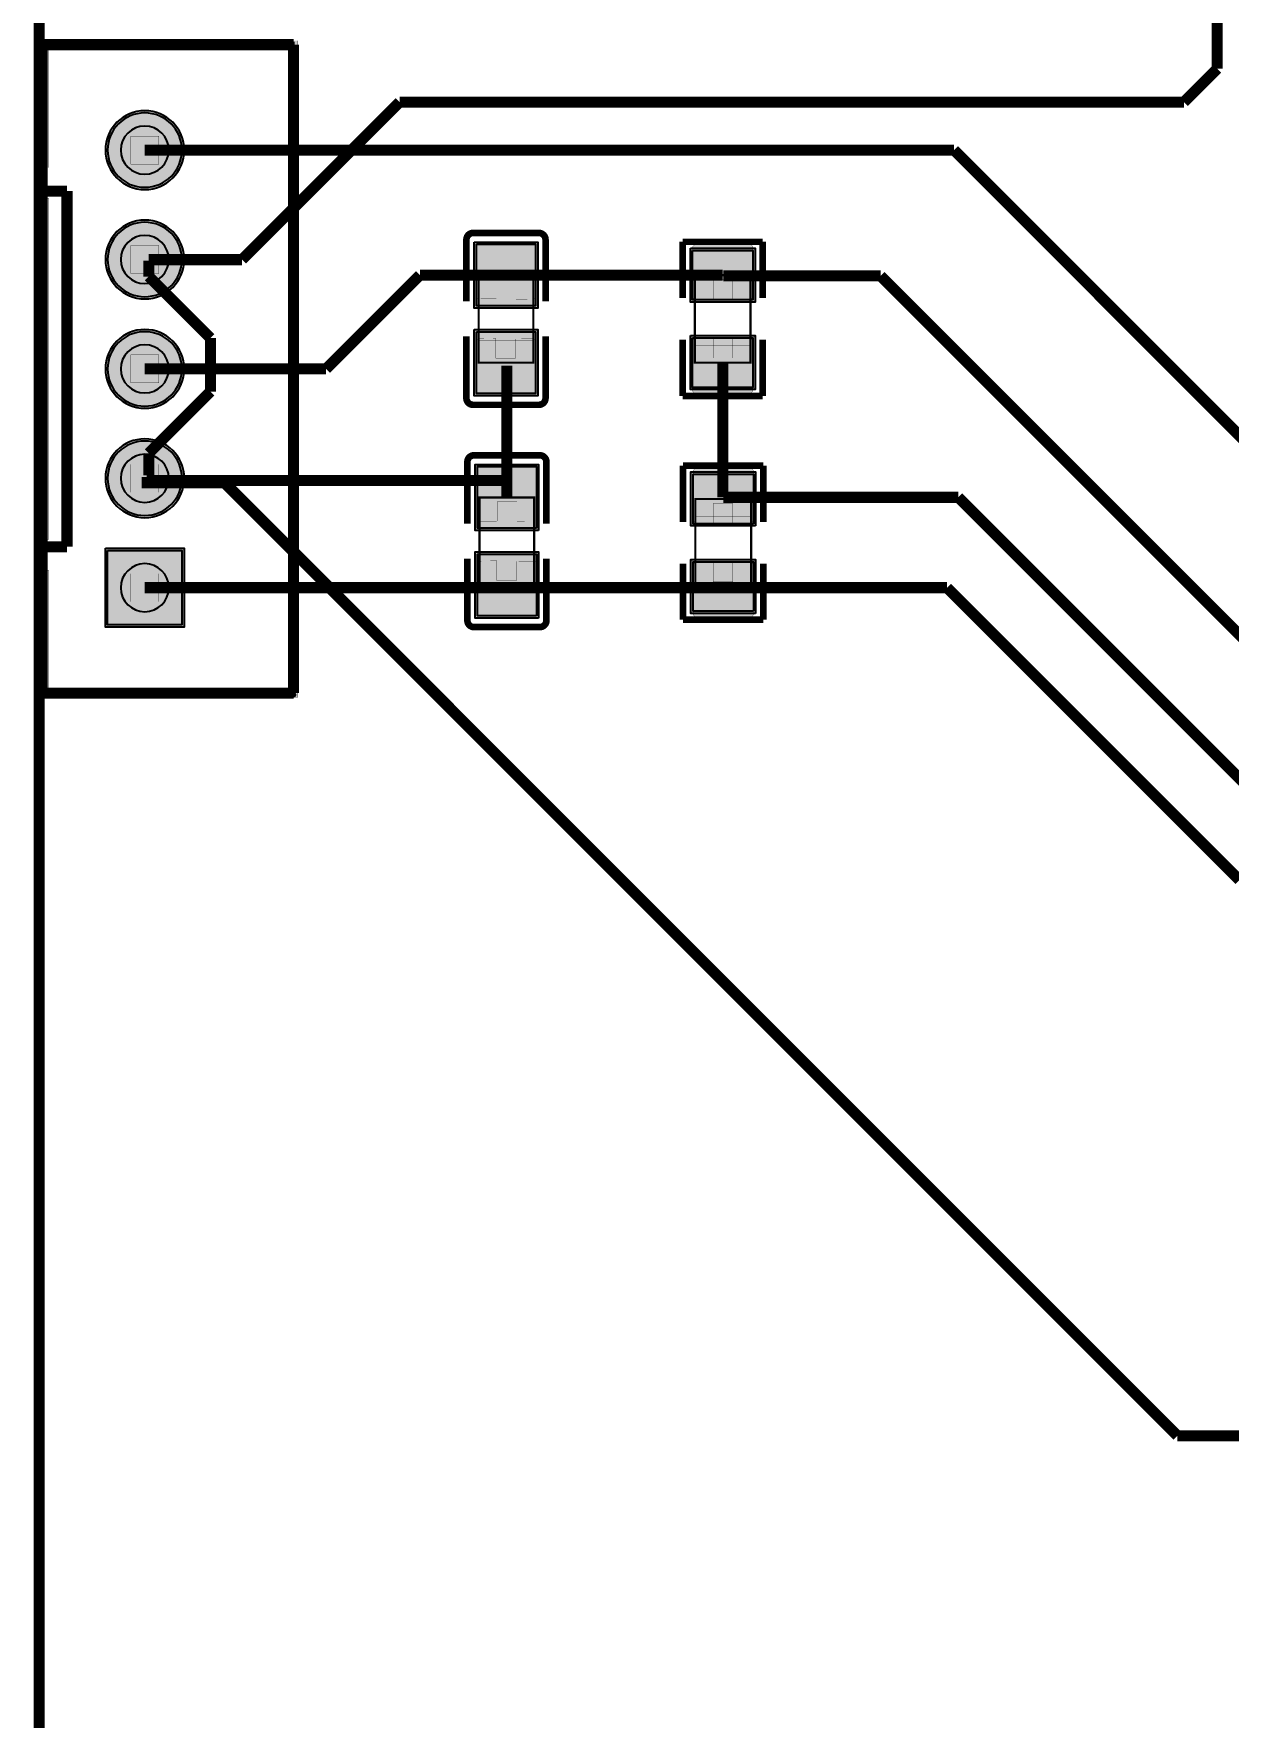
# Model space of a CAD drawing. Header units: millimetres. Extents: x 0 to 100, y -101 to 1.
# Drawn here: x -0.13 to 27.18, y -80.73 to -42.25 of the extents above; entities that cross this region are included whole.
import ezdxf

# ---------------------------------------------------------------- set-up
doc = ezdxf.new("R2010")
doc.units = ezdxf.units.MM
doc.header["$MEASUREMENT"] = 0
for name, color, linetype, true_color in [('Board-Outline-Layer', 7, 'Continuous', 0xff00ff), ('Bottom-Layer', 7, 'Continuous', 0x0000ff), ('Bottom-Paste-Mask-Layer', 7, 'Continuous', 0x800000), ('Bottom-Solder-Mask-Layer', 7, 'Continuous', 0xaa00ff), ('Component-Marking-Layer', 7, 'Continuous', 0x66ffcc), ('Component-Shape-Layer', 7, 'Continuous', 0x00cccc), ('Document-Layer', 7, 'Continuous', 0xffffff), ('Hole-Layer', 7, 'Continuous', 0x222222), ('Multi-Layer', 7, 'Continuous', 0xc0c0c0), ('Pin-Soldering-Layer', 7, 'Continuous', 0xcc9999), ('Top-Layer', 7, 'Continuous', 0xff0000), ('Top-Paste-Mask-Layer', 7, 'Continuous', 0x808080), ('Top-Silkscreen-Layer', 7, 'Continuous', 0xffcc00), ('Top-Solder-Mask-Layer', 7, 'Continuous', 0x800080)]:
    doc.layers.add(name, color=color, linetype=linetype, true_color=true_color)

msp = doc.modelspace()

# ---------------------------------------------------------------- hatches: boundary and pattern name
at = {"layer": 'Bottom-Layer'}
for points in [[(1.563, -44.911, 1), (3.263, -44.911, 1)], [(1.563, -47.411, 1), (3.263, -47.411, 1)], [(1.563, -49.911, 1), (3.263, -49.911, 1)], [(1.563, -52.411, 1), (3.263, -52.411, 1)], [(1.563, -54.061), (3.263, -54.061), (3.263, -55.761), (1.563, -55.761)]]:
    msp.add_hatch(color=256, dxfattribs=at).paths.add_polyline_path(points)
at = {"layer": 'Bottom-Paste-Mask-Layer'}
for points in [[(1.563, -44.911, 1), (3.263, -44.911, 1)], [(1.563, -47.411, 1), (3.263, -47.411, 1)], [(1.563, -49.911, 1), (3.263, -49.911, 1)], [(1.563, -52.411, 1), (3.263, -52.411, 1)], [(1.563, -54.061), (3.263, -54.061), (3.263, -55.761), (1.563, -55.761)]]:
    msp.add_hatch(color=256, dxfattribs=at).paths.add_polyline_path(points)
at = {"layer": 'Bottom-Solder-Mask-Layer'}
for points in [[(1.512, -44.911, 1), (3.314, -44.911, 1)], [(1.512, -47.411, 1), (3.314, -47.411, 1)], [(1.512, -49.911, 1), (3.314, -49.911, 1)], [(1.512, -52.411, 1), (3.314, -52.411, 1)], [(1.512, -54.01), (3.314, -54.01), (3.314, -55.812), (1.512, -55.812)]]:
    msp.add_hatch(color=256, dxfattribs=at).paths.add_polyline_path(points)
at = {"layer": 'Component-Marking-Layer'}
for points in [[(9.983, -47.768, 1), (10.103, -47.768, 1)], [(9.983, -47.768, 1), (10.103, -47.768, 1)], [(14.924, -47.768, 1), (15.043, -47.768, 1)], [(14.924, -47.768, 1), (15.043, -47.768, 1)], [(11.254, -54.848, 1), (11.374, -54.848, 1)], [(11.254, -54.848, 1), (11.374, -54.848, 1)], [(16.212, -54.883, 1), (16.332, -54.883, 1)], [(16.212, -54.883, 1), (16.332, -54.883, 1)], [(5.753, -57.361, 1), (5.873, -57.361, 1)], [(5.753, -57.361, 1), (5.873, -57.361, 1)]]:
    msp.add_hatch(color=256, dxfattribs=at).paths.add_polyline_path(points)
at = {"layer": 'Document-Layer'}
for points in [[(0.213, -42.411), (0.213, -45.311), (-0.087, -45.311), (-0.087, -42.411)], [(0.213, -42.411), (0.213, -45.311), (-0.087, -45.311), (-0.087, -42.411)], [(0.613, -57.411), (0.613, -57.211), (5.713, -57.211), (5.713, -42.611), (0.613, -42.611), (0.613, -42.411), (5.913, -42.411), (5.913, -57.411)], [(0.613, -57.411), (0.613, -57.211), (5.713, -57.211), (5.713, -42.611), (0.613, -42.611), (0.613, -42.411), (5.913, -42.411), (5.913, -57.411)], [(0.213, -46.011), (0.213, -53.811), (-0.087, -53.811), (-0.087, -46.011)], [(0.213, -46.011), (0.213, -53.811), (-0.087, -53.811), (-0.087, -46.011)], [(0.213, -54.511), (0.213, -57.411), (-0.087, -57.411), (-0.087, -54.511)], [(0.213, -54.511), (0.213, -57.411), (-0.087, -57.411), (-0.087, -54.511)]]:
    msp.add_hatch(color=256, dxfattribs=at).paths.add_polyline_path(points)
at = {"layer": 'Hole-Layer'}
for points in [[(1.863, -44.911, 1), (2.963, -44.911, 1)], [(1.863, -47.411, 1), (2.963, -47.411, 1)], [(1.863, -49.911, 1), (2.963, -49.911, 1)], [(1.863, -52.411, 1), (2.963, -52.411, 1)], [(1.863, -54.911, 1), (2.963, -54.911, 1)]]:
    msp.add_hatch(color=256, dxfattribs=at).paths.add_polyline_path(points)
at = {"layer": 'Multi-Layer'}
for points in [[(1.563, -44.911, 1), (3.263, -44.911, 1)], [(1.563, -44.911, 1), (3.263, -44.911, 1)], [(1.563, -44.911, 1), (3.263, -44.911, 1)], [(1.563, -47.411, 1), (3.263, -47.411, 1)], [(1.563, -47.411, 1), (3.263, -47.411, 1)], [(1.563, -47.411, 1), (3.263, -47.411, 1)], [(1.563, -49.911, 1), (3.263, -49.911, 1)], [(1.563, -49.911, 1), (3.263, -49.911, 1)], [(1.563, -49.911, 1), (3.263, -49.911, 1)], [(1.563, -52.411, 1), (3.263, -52.411, 1)], [(1.563, -52.411, 1), (3.263, -52.411, 1)], [(1.563, -52.411, 1), (3.263, -52.411, 1)], [(1.563, -54.061), (3.263, -54.061), (3.263, -55.761), (1.563, -55.761)], [(1.563, -54.061), (3.263, -54.061), (3.263, -55.761), (1.563, -55.761)], [(1.563, -54.061), (3.263, -54.061), (3.263, -55.761), (1.563, -55.761)]]:
    msp.add_hatch(color=256, dxfattribs=at).paths.add_polyline_path(points)
at = {"layer": 'Pin-Soldering-Layer'}
for points in [[(2.733, -44.591), (2.733, -45.231), (2.093, -45.231), (2.093, -44.591)], [(2.733, -44.591), (2.733, -45.231), (2.093, -45.231), (2.093, -44.591)], [(2.733, -47.091), (2.733, -47.731), (2.093, -47.731), (2.093, -47.091)], [(2.733, -47.091), (2.733, -47.731), (2.093, -47.731), (2.093, -47.091)], [(10.043, -47.768), (11.293, -47.768), (11.293, -48.268), (10.043, -48.268)], [(10.043, -47.768), (11.293, -47.768), (11.293, -48.268), (10.043, -48.268)], [(14.984, -47.768), (16.259, -47.768), (16.259, -48.168), (14.984, -48.168)], [(14.984, -47.768), (16.259, -47.768), (16.259, -48.168), (14.984, -48.168)], [(2.733, -49.591), (2.733, -50.231), (2.093, -50.231), (2.093, -49.591)], [(2.733, -49.591), (2.733, -50.231), (2.093, -50.231), (2.093, -49.591)], [(11.293, -49.768), (10.043, -49.768), (10.043, -49.268), (11.293, -49.268)], [(11.293, -49.768), (10.043, -49.768), (10.043, -49.268), (11.293, -49.268)], [(14.984, -49.768), (14.984, -49.368), (16.259, -49.368), (16.259, -49.768)], [(14.984, -49.768), (14.984, -49.368), (16.259, -49.368), (16.259, -49.768)], [(2.733, -52.091), (2.733, -52.731), (2.093, -52.731), (2.093, -52.091)], [(2.733, -52.091), (2.733, -52.731), (2.093, -52.731), (2.093, -52.091)], [(10.064, -52.848), (11.314, -52.848), (11.314, -53.348), (10.064, -53.348)], [(10.064, -52.848), (11.314, -52.848), (11.314, -53.348), (10.064, -53.348)], [(16.272, -52.883), (16.272, -53.283), (14.997, -53.283), (14.997, -52.883)], [(16.272, -52.883), (16.272, -53.283), (14.997, -53.283), (14.997, -52.883)], [(2.733, -54.591), (2.733, -55.231), (2.093, -55.231), (2.093, -54.591)], [(2.733, -54.591), (2.733, -55.231), (2.093, -55.231), (2.093, -54.591)], [(11.314, -54.848), (10.064, -54.848), (10.064, -54.348), (11.314, -54.348)], [(11.314, -54.848), (10.064, -54.848), (10.064, -54.348), (11.314, -54.348)], [(16.272, -54.883), (14.997, -54.883), (14.997, -54.483), (16.272, -54.483)], [(16.272, -54.883), (14.997, -54.883), (14.997, -54.483), (16.272, -54.483)]]:
    msp.add_hatch(color=256, dxfattribs=at).paths.add_polyline_path(points)
at = {"layer": 'Top-Layer'}
for points in [[(1.563, -44.911, 1), (3.263, -44.911, 1)], [(1.563, -47.411, 1), (3.263, -47.411, 1)], [(9.993, -47.063), (11.343, -47.063), (11.343, -48.473), (9.993, -48.473)], [(14.933, -47.202), (16.31, -47.202), (16.31, -48.334), (14.933, -48.334)], [(1.563, -49.911, 1), (3.263, -49.911, 1)], [(9.993, -49.063), (11.343, -49.063), (11.343, -50.473), (9.993, -50.473)], [(14.933, -49.202), (16.31, -49.202), (16.31, -50.334), (14.933, -50.334)], [(1.563, -52.411, 1), (3.263, -52.411, 1)], [(11.364, -53.553), (10.014, -53.553), (10.014, -52.143), (11.364, -52.143)], [(16.323, -53.449), (14.946, -53.449), (14.946, -52.317), (16.323, -52.317)], [(1.563, -54.061), (3.263, -54.061), (3.263, -55.761), (1.563, -55.761)], [(11.364, -55.553), (10.014, -55.553), (10.014, -54.143), (11.364, -54.143)], [(16.323, -55.449), (14.946, -55.449), (14.946, -54.317), (16.323, -54.317)]]:
    msp.add_hatch(color=256, dxfattribs=at).paths.add_polyline_path(points)
at = {"layer": 'Top-Paste-Mask-Layer'}
for points in [[(1.563, -44.911, 1), (3.263, -44.911, 1)], [(1.563, -47.411, 1), (3.263, -47.411, 1)], [(10.028, -47.063), (11.308, -47.063), (11.358, -47.113), (11.358, -48.263), (11.308, -48.313), (10.898, -48.318), (10.898, -47.868), (10.448, -47.868), (10.448, -48.308), (10.028, -48.313), (9.978, -48.263), (9.978, -47.113)], [(10.028, -47.063), (11.308, -47.063), (11.358, -47.113), (11.358, -48.263), (11.308, -48.313), (10.898, -48.318), (10.898, -47.868), (10.448, -47.868), (10.448, -48.308), (10.028, -48.313), (9.978, -48.263), (9.978, -47.113)], [(14.981, -47.068), (16.261, -47.068), (16.311, -47.118), (16.311, -48.268), (16.261, -48.318), (15.851, -48.323), (15.851, -47.873), (15.401, -47.873), (15.401, -48.313), (14.981, -48.318), (14.931, -48.268), (14.931, -47.118)], [(14.981, -47.068), (16.261, -47.068), (16.311, -47.118), (16.311, -48.268), (16.261, -48.318), (15.851, -48.323), (15.851, -47.873), (15.401, -47.873), (15.401, -48.313), (14.981, -48.318), (14.931, -48.268), (14.931, -47.118)], [(1.563, -49.911, 1), (3.263, -49.911, 1)], [(11.308, -50.473), (10.028, -50.473), (9.978, -50.423), (9.978, -49.273), (10.028, -49.223), (10.438, -49.218), (10.438, -49.668), (10.888, -49.668), (10.888, -49.228), (11.308, -49.223), (11.358, -49.273), (11.358, -50.423)], [(11.308, -50.473), (10.028, -50.473), (9.978, -50.423), (9.978, -49.273), (10.028, -49.223), (10.438, -49.218), (10.438, -49.668), (10.888, -49.668), (10.888, -49.228), (11.308, -49.223), (11.358, -49.273), (11.358, -50.423)], [(14.981, -49.218), (15.401, -49.218), (15.401, -49.663), (15.851, -49.663), (15.851, -49.223), (16.261, -49.218), (16.311, -49.268), (16.311, -50.418), (16.261, -50.468), (14.981, -50.468), (14.931, -50.418), (14.931, -49.268)], [(14.981, -49.218), (15.401, -49.218), (15.401, -49.663), (15.851, -49.663), (15.851, -49.223), (16.261, -49.218), (16.311, -49.268), (16.311, -50.418), (16.261, -50.468), (14.981, -50.468), (14.931, -50.418), (14.931, -49.268)], [(1.563, -52.411, 1), (3.263, -52.411, 1)], [(10.049, -52.143), (11.329, -52.143), (11.379, -52.193), (11.379, -53.343), (11.329, -53.393), (10.919, -53.398), (10.919, -52.948), (10.469, -52.948), (10.469, -53.388), (10.049, -53.393), (9.999, -53.343), (9.999, -52.193)], [(10.049, -52.143), (11.329, -52.143), (11.379, -52.193), (11.379, -53.343), (11.329, -53.393), (10.919, -53.398), (10.919, -52.948), (10.469, -52.948), (10.469, -53.388), (10.049, -53.393), (9.999, -53.343), (9.999, -52.193)], [(16.275, -53.433), (15.855, -53.433), (15.855, -52.988), (15.405, -52.988), (15.405, -53.428), (14.995, -53.433), (14.945, -53.383), (14.945, -52.233), (14.995, -52.183), (16.275, -52.183), (16.325, -52.233), (16.325, -53.383)], [(16.275, -53.433), (15.855, -53.433), (15.855, -52.988), (15.405, -52.988), (15.405, -53.428), (14.995, -53.433), (14.945, -53.383), (14.945, -52.233), (14.995, -52.183), (16.275, -52.183), (16.325, -52.233), (16.325, -53.383)], [(1.563, -54.061), (3.263, -54.061), (3.263, -55.761), (1.563, -55.761)], [(11.329, -55.553), (10.049, -55.553), (9.999, -55.503), (9.999, -54.353), (10.049, -54.303), (10.459, -54.298), (10.459, -54.748), (10.909, -54.748), (10.909, -54.308), (11.329, -54.303), (11.379, -54.353), (11.379, -55.503)], [(11.329, -55.553), (10.049, -55.553), (9.999, -55.503), (9.999, -54.353), (10.049, -54.303), (10.459, -54.298), (10.459, -54.748), (10.909, -54.748), (10.909, -54.308), (11.329, -54.303), (11.379, -54.353), (11.379, -55.503)], [(16.275, -55.583), (14.995, -55.583), (14.945, -55.533), (14.945, -54.383), (14.995, -54.333), (15.405, -54.328), (15.405, -54.778), (15.855, -54.778), (15.855, -54.338), (16.275, -54.333), (16.325, -54.383), (16.325, -55.533)], [(16.275, -55.583), (14.995, -55.583), (14.945, -55.533), (14.945, -54.383), (14.995, -54.333), (15.405, -54.328), (15.405, -54.778), (15.855, -54.778), (15.855, -54.338), (16.275, -54.333), (16.325, -54.383), (16.325, -55.533)]]:
    msp.add_hatch(color=256, dxfattribs=at).paths.add_polyline_path(points)
at = {"layer": 'Top-Solder-Mask-Layer'}
for points in [[(1.512, -44.911, 1), (3.314, -44.911, 1)], [(1.512, -47.411, 1), (3.314, -47.411, 1)], [(9.942, -47.012), (11.394, -47.012), (11.394, -48.524), (9.942, -48.524)], [(14.882, -47.151), (16.36, -47.151), (16.36, -48.385), (14.882, -48.385)], [(1.512, -49.911, 1), (3.314, -49.911, 1)], [(9.942, -49.012), (11.394, -49.012), (11.394, -50.524), (9.942, -50.524)], [(14.882, -49.151), (16.36, -49.151), (16.36, -50.385), (14.882, -50.385)], [(1.512, -52.411, 1), (3.314, -52.411, 1)], [(11.415, -53.604), (9.964, -53.604), (9.964, -52.092), (11.415, -52.092)], [(16.374, -53.5), (14.895, -53.5), (14.895, -52.266), (16.374, -52.266)], [(1.512, -54.01), (3.314, -54.01), (3.314, -55.812), (1.512, -55.812)], [(11.415, -55.604), (9.964, -55.604), (9.964, -54.092), (11.415, -54.092)], [(16.374, -55.5), (14.895, -55.5), (14.895, -54.266), (16.374, -54.266)]]:
    msp.add_hatch(color=256, dxfattribs=at).paths.add_polyline_path(points)

# ---------------------------------------------------------------- linework, layer by layer
at = {"layer": 'Board-Outline-Layer', "const_width": 0.254}
msp.add_lwpolyline([(0, -100), (0, 0), (100, 0), (100, -100)], close=True, dxfattribs=at)
at = {"layer": 'Bottom-Layer', "const_width": 0.254}
for points in [[(26.924, -43.053), (26.924, -26.162)], [(26.162, -43.815), (26.924, -43.053)], [(4.636, -47.414), (8.235, -43.815)], [(8.235, -43.815), (26.162, -43.815)], [(2.504, -47.414), (4.636, -47.414)], [(2.504, -47.441), (2.504, -47.8)], [(2.504, -47.8), (3.913, -49.208)], [(3.913, -49.208), (3.913, -50.432)], [(3.913, -50.432), (2.504, -51.84)], [(2.504, -51.84), (2.504, -52.34)], [(2.338, -52.512), (4.236, -52.512)], [(4.236, -52.512), (26.016, -74.293)], [(26.016, -74.293), (38.186, -74.293)]]:
    msp.add_lwpolyline(points, dxfattribs=at)
at = {"layer": 'Bottom-Layer'}
msp.add_lwpolyline([(1.563, -44.911, 1), (3.263, -44.911), (3.263, -44.911, 1), (1.563, -44.911)], format="xyb", dxfattribs=at)
for points in [[(1.563, -47.411, 1), (3.263, -47.411, 1)], [(1.563, -49.911, 1), (3.263, -49.911, 1)], [(1.563, -52.411, 1), (3.263, -52.411, 1)]]:
    msp.add_lwpolyline(points, format="xyb", close=True, dxfattribs=at)
msp.add_lwpolyline([(1.563, -54.061), (3.263, -54.061), (3.263, -55.761), (1.563, -55.761)], close=True, dxfattribs=at)
at = {"layer": 'Bottom-Paste-Mask-Layer'}
msp.add_lwpolyline([(1.563, -44.911, 1), (3.263, -44.911), (3.263, -44.911, 1), (1.563, -44.911)], format="xyb", dxfattribs=at)
for points in [[(1.563, -47.411, 1), (3.263, -47.411, 1)], [(1.563, -49.911, 1), (3.263, -49.911, 1)], [(1.563, -52.411, 1), (3.263, -52.411, 1)]]:
    msp.add_lwpolyline(points, format="xyb", close=True, dxfattribs=at)
msp.add_lwpolyline([(1.563, -54.061), (3.263, -54.061), (3.263, -55.761), (1.563, -55.761)], close=True, dxfattribs=at)
at = {"layer": 'Bottom-Solder-Mask-Layer'}
for points in [[(1.512, -44.911, 1), (3.314, -44.911, 1)], [(1.512, -47.411, 1), (3.314, -47.411, 1)], [(1.512, -49.911, 1), (3.314, -49.911, 1)], [(1.512, -52.411, 1), (3.314, -52.411, 1)]]:
    msp.add_lwpolyline(points, format="xyb", close=True, dxfattribs=at)
msp.add_lwpolyline([(1.512, -54.01), (3.314, -54.01), (3.314, -55.812), (1.512, -55.812)], close=True, dxfattribs=at)
at = {"layer": 'Component-Marking-Layer', "const_width": 0.00508}
for points in [[(9.983, -47.768, 1), (10.103, -47.768, 1)], [(9.983, -47.768, 1), (10.103, -47.768, 1)], [(14.924, -47.768, 1), (15.043, -47.768, 1)], [(14.924, -47.768, 1), (15.043, -47.768, 1)], [(11.254, -54.848, 1), (11.374, -54.848, 1)], [(11.254, -54.848, 1), (11.374, -54.848, 1)], [(5.753, -57.361, 1), (5.873, -57.361, 1)], [(5.753, -57.361, 1), (5.873, -57.361, 1)]]:
    msp.add_lwpolyline(points, format="xyb", close=True, dxfattribs=at)
msp.add_lwpolyline([(16.212, -54.883, 1), (16.332, -54.883), (16.332, -54.883, 1), (16.212, -54.883)], format="xyb", dxfattribs=at)
msp.add_lwpolyline([(16.212, -54.883, 1), (16.332, -54.883), (16.332, -54.883, 1), (16.212, -54.883)], format="xyb", dxfattribs=at)
at = {"layer": 'Component-Shape-Layer', "const_width": 0.0508}
for points in [[(0.063, -42.461), (5.813, -42.461), (5.813, -57.361), (0.063, -57.361)], [(0.063, -42.461), (5.813, -42.461), (5.813, -57.361), (0.063, -57.361)], [(10.043, -47.768), (11.293, -47.768), (11.293, -49.768), (10.043, -49.768)], [(10.043, -47.768), (11.293, -47.768), (11.293, -49.768), (10.043, -49.768)], [(14.984, -47.768), (16.259, -47.768), (16.259, -49.768), (14.984, -49.768)], [(14.984, -47.768), (16.259, -47.768), (16.259, -49.768), (14.984, -49.768)], [(11.314, -54.848), (10.064, -54.848), (10.064, -52.848), (11.314, -52.848)], [(11.314, -54.848), (10.064, -54.848), (10.064, -52.848), (11.314, -52.848)], [(16.272, -54.883), (14.997, -54.883), (14.997, -52.883), (16.272, -52.883)], [(16.272, -54.883), (14.997, -54.883), (14.997, -52.883), (16.272, -52.883)]]:
    msp.add_lwpolyline(points, close=True, dxfattribs=at)
at = {"layer": 'Document-Layer', "const_width": 0.00508}
for points in [[(0.213, -42.411), (0.213, -45.311), (-0.087, -45.311), (-0.087, -42.411)], [(0.213, -42.411), (0.213, -45.311), (-0.087, -45.311), (-0.087, -42.411)], [(0.613, -57.411), (0.613, -57.211), (5.713, -57.211), (5.713, -42.611), (0.613, -42.611), (0.613, -42.411), (5.913, -42.411), (5.913, -57.411)], [(0.613, -57.411), (0.613, -57.211), (5.713, -57.211), (5.713, -42.611), (0.613, -42.611), (0.613, -42.411), (5.913, -42.411), (5.913, -57.411)], [(0.213, -46.011), (0.213, -53.811), (-0.087, -53.811), (-0.087, -46.011)], [(0.213, -46.011), (0.213, -53.811), (-0.087, -53.811), (-0.087, -46.011)], [(0.213, -54.511), (0.213, -57.411), (-0.087, -57.411), (-0.087, -54.511)], [(0.213, -54.511), (0.213, -57.411), (-0.087, -57.411), (-0.087, -54.511)]]:
    msp.add_lwpolyline(points, close=True, dxfattribs=at)
at = {"layer": 'Hole-Layer'}
for points in [[(1.863, -44.911, 1), (2.963, -44.911, 1)], [(1.863, -47.411, 1), (2.963, -47.411, 1)], [(1.863, -49.911, 1), (2.963, -49.911, 1)], [(1.863, -52.411, 1), (2.963, -52.411, 1)], [(1.863, -54.911, 1), (2.963, -54.911, 1)]]:
    msp.add_lwpolyline(points, format="xyb", close=True, dxfattribs=at)
at = {"layer": 'Multi-Layer'}
msp.add_lwpolyline([(1.563, -44.911, 1), (3.263, -44.911), (3.263, -44.911, 1), (1.563, -44.911)], format="xyb", dxfattribs=at)
msp.add_lwpolyline([(1.563, -44.911, 1), (3.263, -44.911), (3.263, -44.911, 1), (1.563, -44.911)], format="xyb", dxfattribs=at)
msp.add_lwpolyline([(1.563, -44.911, 1), (3.263, -44.911), (3.263, -44.911, 1), (1.563, -44.911)], format="xyb", dxfattribs=at)
for points in [[(1.563, -47.411, 1), (3.263, -47.411, 1)], [(1.563, -47.411, 1), (3.263, -47.411, 1)], [(1.563, -47.411, 1), (3.263, -47.411, 1)], [(1.563, -49.911, 1), (3.263, -49.911, 1)], [(1.563, -49.911, 1), (3.263, -49.911, 1)], [(1.563, -49.911, 1), (3.263, -49.911, 1)], [(1.563, -52.411, 1), (3.263, -52.411, 1)], [(1.563, -52.411, 1), (3.263, -52.411, 1)], [(1.563, -52.411, 1), (3.263, -52.411, 1)]]:
    msp.add_lwpolyline(points, format="xyb", close=True, dxfattribs=at)
msp.add_lwpolyline([(1.563, -54.061), (3.263, -54.061), (3.263, -55.761), (1.563, -55.761)], close=True, dxfattribs=at)
msp.add_lwpolyline([(1.563, -54.061), (3.263, -54.061), (3.263, -55.761), (1.563, -55.761)], close=True, dxfattribs=at)
msp.add_lwpolyline([(1.563, -54.061), (3.263, -54.061), (3.263, -55.761), (1.563, -55.761)], close=True, dxfattribs=at)
at = {"layer": 'Pin-Soldering-Layer', "const_width": 0.00508}
for points in [[(2.733, -44.591), (2.733, -45.231), (2.093, -45.231), (2.093, -44.591)], [(2.733, -44.591), (2.733, -45.231), (2.093, -45.231), (2.093, -44.591)], [(2.733, -47.091), (2.733, -47.731), (2.093, -47.731), (2.093, -47.091)], [(2.733, -47.091), (2.733, -47.731), (2.093, -47.731), (2.093, -47.091)], [(10.043, -47.768), (11.293, -47.768), (11.293, -48.268), (10.043, -48.268)], [(10.043, -47.768), (11.293, -47.768), (11.293, -48.268), (10.043, -48.268)], [(14.984, -47.768), (16.259, -47.768), (16.259, -48.168), (14.984, -48.168)], [(14.984, -47.768), (16.259, -47.768), (16.259, -48.168), (14.984, -48.168)], [(2.733, -49.591), (2.733, -50.231), (2.093, -50.231), (2.093, -49.591)], [(2.733, -49.591), (2.733, -50.231), (2.093, -50.231), (2.093, -49.591)], [(11.293, -49.768), (10.043, -49.768), (10.043, -49.268), (11.293, -49.268)], [(11.293, -49.768), (10.043, -49.768), (10.043, -49.268), (11.293, -49.268)], [(14.984, -49.768), (14.984, -49.368), (16.259, -49.368), (16.259, -49.768)], [(14.984, -49.768), (14.984, -49.368), (16.259, -49.368), (16.259, -49.768)], [(2.733, -52.091), (2.733, -52.731), (2.093, -52.731), (2.093, -52.091)], [(2.733, -52.091), (2.733, -52.731), (2.093, -52.731), (2.093, -52.091)], [(10.064, -52.848), (11.314, -52.848), (11.314, -53.348), (10.064, -53.348)], [(10.064, -52.848), (11.314, -52.848), (11.314, -53.348), (10.064, -53.348)], [(16.272, -52.883), (16.272, -53.283), (14.997, -53.283), (14.997, -52.883)], [(16.272, -52.883), (16.272, -53.283), (14.997, -53.283), (14.997, -52.883)], [(2.733, -54.591), (2.733, -55.231), (2.093, -55.231), (2.093, -54.591)], [(2.733, -54.591), (2.733, -55.231), (2.093, -55.231), (2.093, -54.591)], [(11.314, -54.848), (10.064, -54.848), (10.064, -54.348), (11.314, -54.348)], [(11.314, -54.848), (10.064, -54.848), (10.064, -54.348), (11.314, -54.348)], [(16.272, -54.883), (14.997, -54.883), (14.997, -54.483), (16.272, -54.483)], [(16.272, -54.883), (14.997, -54.883), (14.997, -54.483), (16.272, -54.483)]]:
    msp.add_lwpolyline(points, close=True, dxfattribs=at)
at = {"layer": 'Top-Layer'}
msp.add_lwpolyline([(1.563, -44.911, 1), (3.263, -44.911), (3.263, -44.911, 1), (1.563, -44.911)], format="xyb", dxfattribs=at)
at = {"layer": 'Top-Layer', "const_width": 0.254}
for points in [[(2.413, -44.911), (20.908, -44.911)], [(20.908, -44.911), (32.52, -56.524)], [(6.557, -49.911), (8.7, -47.768)], [(8.7, -47.768), (10.668, -47.768)], [(10.668, -47.768), (15.621, -47.768)], [(15.621, -47.768), (15.637, -47.784)], [(15.637, -47.784), (19.229, -47.784)], [(19.229, -47.784), (30.529, -59.084)], [(2.413, -49.911), (6.557, -49.911)], [(10.687, -49.837), (10.687, -52.462)], [(15.625, -49.769), (15.625, -52.845)], [(2.457, -52.462), (10.687, -52.462)], [(10.687, -52.872), (10.687, -52.462)], [(15.638, -52.845), (21.006, -52.845)], [(21.006, -52.845), (28.438, -60.277)], [(20.748, -54.911), (2.413, -54.911)], [(20.748, -54.911), (27.432, -61.595)]]:
    msp.add_lwpolyline(points, dxfattribs=at)
at = {"layer": 'Top-Layer'}
for points in [[(1.563, -47.411, 1), (3.263, -47.411, 1)], [(1.563, -49.911, 1), (3.263, -49.911, 1)], [(1.563, -52.411, 1), (3.263, -52.411, 1)]]:
    msp.add_lwpolyline(points, format="xyb", close=True, dxfattribs=at)
for points in [[(9.993, -47.063), (11.343, -47.063), (11.343, -48.473), (9.993, -48.473)], [(14.933, -47.202), (16.31, -47.202), (16.31, -48.334), (14.933, -48.334)], [(9.993, -49.063), (11.343, -49.063), (11.343, -50.473), (9.993, -50.473)], [(14.933, -49.202), (16.31, -49.202), (16.31, -50.334), (14.933, -50.334)], [(11.364, -53.553), (10.014, -53.553), (10.014, -52.143), (11.364, -52.143)], [(16.323, -53.449), (14.946, -53.449), (14.946, -52.317), (16.323, -52.317)], [(1.563, -54.061), (3.263, -54.061), (3.263, -55.761), (1.563, -55.761)], [(11.364, -55.553), (10.014, -55.553), (10.014, -54.143), (11.364, -54.143)], [(16.323, -55.449), (14.946, -55.449), (14.946, -54.317), (16.323, -54.317)]]:
    msp.add_lwpolyline(points, close=True, dxfattribs=at)
at = {"layer": 'Top-Paste-Mask-Layer'}
msp.add_lwpolyline([(1.563, -44.911, 1), (3.263, -44.911), (3.263, -44.911, 1), (1.563, -44.911)], format="xyb", dxfattribs=at)
for points in [[(1.563, -47.411, 1), (3.263, -47.411, 1)], [(1.563, -49.911, 1), (3.263, -49.911, 1)], [(1.563, -52.411, 1), (3.263, -52.411, 1)]]:
    msp.add_lwpolyline(points, format="xyb", close=True, dxfattribs=at)
at = {"layer": 'Top-Paste-Mask-Layer', "const_width": 0.00508}
for points in [[(10.028, -47.063), (11.308, -47.063), (11.358, -47.113), (11.358, -48.263), (11.308, -48.313), (10.898, -48.318), (10.898, -47.868), (10.448, -47.868), (10.448, -48.308), (10.028, -48.313), (9.978, -48.263), (9.978, -47.113)], [(10.028, -47.063), (11.308, -47.063), (11.358, -47.113), (11.358, -48.263), (11.308, -48.313), (10.898, -48.318), (10.898, -47.868), (10.448, -47.868), (10.448, -48.308), (10.028, -48.313), (9.978, -48.263), (9.978, -47.113)], [(14.981, -47.068), (16.261, -47.068), (16.311, -47.118), (16.311, -48.268), (16.261, -48.318), (15.851, -48.323), (15.851, -47.873), (15.401, -47.873), (15.401, -48.313), (14.981, -48.318), (14.931, -48.268), (14.931, -47.118)], [(14.981, -47.068), (16.261, -47.068), (16.311, -47.118), (16.311, -48.268), (16.261, -48.318), (15.851, -48.323), (15.851, -47.873), (15.401, -47.873), (15.401, -48.313), (14.981, -48.318), (14.931, -48.268), (14.931, -47.118)], [(11.308, -50.473), (10.028, -50.473), (9.978, -50.423), (9.978, -49.273), (10.028, -49.223), (10.438, -49.218), (10.438, -49.668), (10.888, -49.668), (10.888, -49.228), (11.308, -49.223), (11.358, -49.273), (11.358, -50.423)], [(11.308, -50.473), (10.028, -50.473), (9.978, -50.423), (9.978, -49.273), (10.028, -49.223), (10.438, -49.218), (10.438, -49.668), (10.888, -49.668), (10.888, -49.228), (11.308, -49.223), (11.358, -49.273), (11.358, -50.423)], [(14.981, -49.218), (15.401, -49.218), (15.401, -49.663), (15.851, -49.663), (15.851, -49.223), (16.261, -49.218), (16.311, -49.268), (16.311, -50.418), (16.261, -50.468), (14.981, -50.468), (14.931, -50.418), (14.931, -49.268)], [(14.981, -49.218), (15.401, -49.218), (15.401, -49.663), (15.851, -49.663), (15.851, -49.223), (16.261, -49.218), (16.311, -49.268), (16.311, -50.418), (16.261, -50.468), (14.981, -50.468), (14.931, -50.418), (14.931, -49.268)], [(10.049, -52.143), (11.329, -52.143), (11.379, -52.193), (11.379, -53.343), (11.329, -53.393), (10.919, -53.398), (10.919, -52.948), (10.469, -52.948), (10.469, -53.388), (10.049, -53.393), (9.999, -53.343), (9.999, -52.193)], [(10.049, -52.143), (11.329, -52.143), (11.379, -52.193), (11.379, -53.343), (11.329, -53.393), (10.919, -53.398), (10.919, -52.948), (10.469, -52.948), (10.469, -53.388), (10.049, -53.393), (9.999, -53.343), (9.999, -52.193)], [(16.275, -53.433), (15.855, -53.433), (15.855, -52.988), (15.405, -52.988), (15.405, -53.428), (14.995, -53.433), (14.945, -53.383), (14.945, -52.233), (14.995, -52.183), (16.275, -52.183), (16.325, -52.233), (16.325, -53.383)], [(16.275, -53.433), (15.855, -53.433), (15.855, -52.988), (15.405, -52.988), (15.405, -53.428), (14.995, -53.433), (14.945, -53.383), (14.945, -52.233), (14.995, -52.183), (16.275, -52.183), (16.325, -52.233), (16.325, -53.383)], [(11.329, -55.553), (10.049, -55.553), (9.999, -55.503), (9.999, -54.353), (10.049, -54.303), (10.459, -54.298), (10.459, -54.748), (10.909, -54.748), (10.909, -54.308), (11.329, -54.303), (11.379, -54.353), (11.379, -55.503)], [(11.329, -55.553), (10.049, -55.553), (9.999, -55.503), (9.999, -54.353), (10.049, -54.303), (10.459, -54.298), (10.459, -54.748), (10.909, -54.748), (10.909, -54.308), (11.329, -54.303), (11.379, -54.353), (11.379, -55.503)], [(16.275, -55.583), (14.995, -55.583), (14.945, -55.533), (14.945, -54.383), (14.995, -54.333), (15.405, -54.328), (15.405, -54.778), (15.855, -54.778), (15.855, -54.338), (16.275, -54.333), (16.325, -54.383), (16.325, -55.533)], [(16.275, -55.583), (14.995, -55.583), (14.945, -55.533), (14.945, -54.383), (14.995, -54.333), (15.405, -54.328), (15.405, -54.778), (15.855, -54.778), (15.855, -54.338), (16.275, -54.333), (16.325, -54.383), (16.325, -55.533)]]:
    msp.add_lwpolyline(points, close=True, dxfattribs=at)
at = {"layer": 'Top-Paste-Mask-Layer'}
msp.add_lwpolyline([(1.563, -54.061), (3.263, -54.061), (3.263, -55.761), (1.563, -55.761)], close=True, dxfattribs=at)
at = {"layer": 'Top-Silkscreen-Layer'}
for points, const_width in [([(0.063, -42.501), (0.063, -57.321)], 0.254), ([(5.813, -42.501), (0.063, -42.501)], 0.254), ([(0.063, -42.501), (0.063, -57.321)], 0.254), ([(5.813, -42.501), (0.063, -42.501)], 0.254), ([(5.813, -57.321), (5.813, -42.501)], 0.254), ([(5.813, -57.321), (5.813, -42.501)], 0.254), ([(0.127, -45.847), (0.635, -45.847)], 0.254), ([(0.127, -45.847), (0.635, -45.847)], 0.254), ([(0.635, -45.847), (0.635, -53.975)], 0.254), ([(0.635, -45.847), (0.635, -53.975)], 0.254), ([(9.764, -48.367), (9.764, -46.957)], 0.152), ([(9.764, -48.367), (9.764, -46.957)], 0.152), ([(9.917, -46.804), (11.419, -46.804)], 0.152), ([(9.917, -46.804), (11.419, -46.804)], 0.152), ([(11.572, -46.957), (11.572, -48.367)], 0.152), ([(11.572, -46.957), (11.572, -48.367)], 0.152), ([(14.704, -48.292), (14.704, -47.007)], 0.152), ([(14.704, -47.007), (16.538, -47.007)], 0.152), ([(14.704, -48.292), (14.704, -47.007)], 0.152), ([(14.704, -47.007), (16.538, -47.007)], 0.152), ([(16.538, -47.007), (16.538, -48.292)], 0.152), ([(16.538, -47.007), (16.538, -48.292)], 0.152), ([(9.764, -49.169), (9.764, -50.579)], 0.152), ([(9.764, -49.169), (9.764, -50.579)], 0.152), ([(11.572, -50.579), (11.572, -49.169)], 0.152), ([(11.572, -50.579), (11.572, -49.169)], 0.152), ([(14.704, -49.244), (14.704, -50.529)], 0.152), ([(14.704, -49.244), (14.704, -50.529)], 0.152), ([(16.538, -50.529), (16.538, -49.244)], 0.152), ([(16.538, -50.529), (16.538, -49.244)], 0.152), ([(9.917, -50.732), (11.419, -50.732)], 0.152), ([(9.917, -50.732), (11.419, -50.732)], 0.152), ([(14.704, -50.529), (16.538, -50.529)], 0.152), ([(14.704, -50.529), (16.538, -50.529)], 0.152), ([(11.441, -51.885), (9.938, -51.885)], 0.152), ([(11.441, -51.885), (9.938, -51.885)], 0.152), ([(9.786, -52.037), (9.786, -53.447)], 0.152), ([(9.786, -52.037), (9.786, -53.447)], 0.152), ([(11.593, -53.447), (11.593, -52.037)], 0.152), ([(11.593, -53.447), (11.593, -52.037)], 0.152), ([(16.552, -52.122), (14.717, -52.122)], 0.152), ([(14.717, -52.122), (14.717, -53.407)], 0.152), ([(16.552, -52.122), (14.717, -52.122)], 0.152), ([(14.717, -52.122), (14.717, -53.407)], 0.152), ([(16.552, -53.407), (16.552, -52.122)], 0.152), ([(16.552, -53.407), (16.552, -52.122)], 0.152), ([(0.635, -53.975), (0.127, -53.975)], 0.254), ([(0.635, -53.975), (0.127, -53.975)], 0.254), ([(9.786, -55.659), (9.786, -54.249)], 0.152), ([(9.786, -55.659), (9.786, -54.249)], 0.152), ([(11.593, -54.249), (11.593, -55.659)], 0.152), ([(11.593, -54.249), (11.593, -55.659)], 0.152), ([(14.717, -55.644), (14.717, -54.359)], 0.152), ([(14.717, -55.644), (14.717, -54.359)], 0.152), ([(16.552, -54.359), (16.552, -55.644)], 0.152), ([(16.552, -54.359), (16.552, -55.644)], 0.152), ([(11.441, -55.812), (9.938, -55.812)], 0.152), ([(11.441, -55.812), (9.938, -55.812)], 0.152), ([(16.552, -55.644), (14.717, -55.644)], 0.152), ([(16.552, -55.644), (14.717, -55.644)], 0.152), ([(0.063, -57.321), (5.813, -57.321)], 0.254), ([(0.063, -57.321), (5.813, -57.321)], 0.254)]:
    msp.add_lwpolyline(points, dxfattribs=dict(at, const_width=const_width))
at = {"layer": 'Top-Silkscreen-Layer', "const_width": 0.152}
for points in [[(9.764, -46.957, -0.414), (9.917, -46.804)], [(9.764, -46.957, -0.414), (9.917, -46.804)], [(11.419, -46.804, -0.414), (11.572, -46.957)], [(11.419, -46.804, -0.414), (11.572, -46.957)], [(9.764, -50.579, 0.414), (9.917, -50.732)], [(9.764, -50.579, 0.414), (9.917, -50.732)], [(11.419, -50.732, 0.414), (11.572, -50.579)], [(11.419, -50.732, 0.414), (11.572, -50.579)], [(9.938, -51.885, 0.414), (9.786, -52.037)], [(9.938, -51.885, 0.414), (9.786, -52.037)], [(11.593, -52.037, 0.414), (11.441, -51.885)], [(11.593, -52.037, 0.414), (11.441, -51.885)], [(9.938, -55.812, -0.414), (9.786, -55.659)], [(9.938, -55.812, -0.414), (9.786, -55.659)], [(11.593, -55.659, -0.414), (11.441, -55.812)], [(11.593, -55.659, -0.414), (11.441, -55.812)]]:
    msp.add_lwpolyline(points, format="xyb", dxfattribs=at)
at = {"layer": 'Top-Solder-Mask-Layer'}
for points in [[(1.512, -44.911, 1), (3.314, -44.911, 1)], [(1.512, -47.411, 1), (3.314, -47.411, 1)], [(1.512, -49.911, 1), (3.314, -49.911, 1)], [(1.512, -52.411, 1), (3.314, -52.411, 1)]]:
    msp.add_lwpolyline(points, format="xyb", close=True, dxfattribs=at)
for points in [[(9.942, -47.012), (11.394, -47.012), (11.394, -48.524), (9.942, -48.524)], [(14.882, -47.151), (16.36, -47.151), (16.36, -48.385), (14.882, -48.385)], [(9.942, -49.012), (11.394, -49.012), (11.394, -50.524), (9.942, -50.524)], [(14.882, -49.151), (16.36, -49.151), (16.36, -50.385), (14.882, -50.385)], [(11.415, -53.604), (9.964, -53.604), (9.964, -52.092), (11.415, -52.092)], [(16.374, -53.5), (14.895, -53.5), (14.895, -52.266), (16.374, -52.266)], [(1.512, -54.01), (3.314, -54.01), (3.314, -55.812), (1.512, -55.812)], [(11.415, -55.604), (9.964, -55.604), (9.964, -54.092), (11.415, -54.092)], [(16.374, -55.5), (14.895, -55.5), (14.895, -54.266), (16.374, -54.266)]]:
    msp.add_lwpolyline(points, close=True, dxfattribs=at)

doc.saveas('drawing.dxf')
